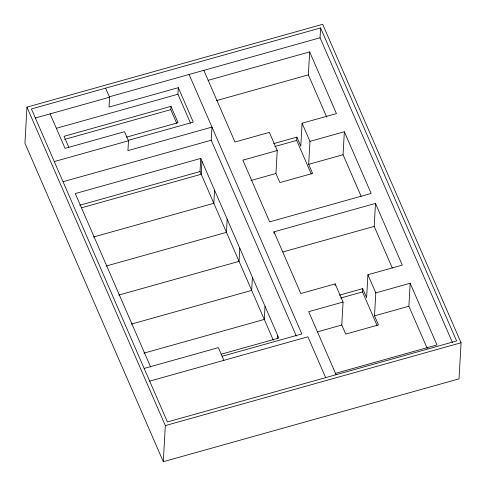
<?xml version="1.0" encoding="UTF-8"?>
<svg xmlns="http://www.w3.org/2000/svg" width="486" height="486" viewBox="0 0 486 486"><rect width="100%" height="100%" fill="white"/><g stroke="black" fill="none" stroke-linecap="round" stroke-linejoin="round"><path stroke-width="0.73" d="M26.961 107.139L24.944 143.242L163.308 461.7L459.039 378.861L461.056 342.758L322.692 24.3L26.961 107.139L165.331 425.59L163.308 461.7M105.62 88.154L109.563 97.23L109.016 107.078L178.307 87.668L193.288 122.144L128.371 140.326M50.094 113.888L65.069 148.364L124.544 131.706L128.486 140.776L127.933 150.624L211.963 127.089L211.228 140.217L296.284 335.972M176.704 123.25L170.786 109.642L170.969 106.361L64.031 136.317L68.757 147.203M190.524 123.189L177.943 94.229L178.307 87.668M273.302 340.17L200.038 171.546L200.773 158.412L75.281 193.568L150.648 367.027M201.957 161.133L201.222 174.267L81.563 207.783M214.569 190.166L213.834 203.3L93.452 237.022M227.187 219.198L226.452 232.332L106.063 266.055M239.798 248.237L239.063 261.365L118.681 295.087M252.416 277.269L251.681 290.397L131.293 324.119M265.028 306.302L264.293 319.43L143.911 353.152M208.166 80.318L309.655 51.893L336.458 113.59L302.085 123.219L309.971 141.365L308.683 164.341L312.626 173.411L279.887 182.584L275.945 173.508L277.233 150.532L269.347 132.386L234.975 142.015L203.828 70.342M273.916 233.316L274.001 231.834L375.484 203.409L402.293 265.107L367.92 274.736L366.632 297.711L362.69 288.635L339.41 295.16M277.482 338.25L277.646 335.334M311.253 173.958L296.673 140.405L296.861 137.119L273.575 143.643M302.085 123.219L300.798 146.195L296.861 137.119M326.744 117.156L308.367 74.868L309.655 51.893M452.423 342.454L320.049 37.787L320.602 27.939L31.42 108.943L167.421 421.951L456.603 340.953L320.602 27.939M335.097 285.385L335.182 283.903L300.804 293.532L274.001 231.834M361.128 196.301L343.061 154.712L344.343 131.736L309.971 141.365M367.92 274.736L375.8 292.882L374.518 315.857L378.46 324.927L345.722 334.101L341.78 325.025L343.061 302.049L335.182 283.903M377.087 325.474L362.507 291.922L362.69 288.635M392.275 267.98L374.202 226.385L375.484 203.409M427.267 348.511L408.89 306.229L410.178 283.253L375.8 292.882M109.459 96.775L320.049 37.787M35.363 118.013L109.563 97.23M56.449 128.261L177.943 94.229M64.571 139.397L170.786 109.642M216.373 100.638L308.367 74.868M126.415 137.161L178.064 122.691L170.969 106.361M54.28 161.565L128.486 140.776M63.204 181.679L211.228 140.217M274.851 146.517L296.673 140.405M79.655 205.262L200.038 171.546M277.233 150.532L242.854 160.161L269.663 221.859L371.152 193.428L344.343 131.736M250.879 180.531L275.945 173.508M308.683 164.341L343.061 154.712M282.937 251.948L374.202 226.385M340.68 298.033L362.507 291.922M343.061 302.049L308.689 311.678L336.075 374.706M144.16 368.424L218.366 347.642L223.888 360.339M221.185 354.203L278.824 338.056L200.773 158.412M222.199 356.256L301.842 333.949L189.097 74.467M317.431 331.847L341.78 325.025M374.518 315.857L408.89 306.229M149.682 381.127L307.911 336.804L325.65 377.634M335.498 373.376L436.981 344.945L410.178 283.253M165.331 425.59L461.056 342.758"/></g></svg>
